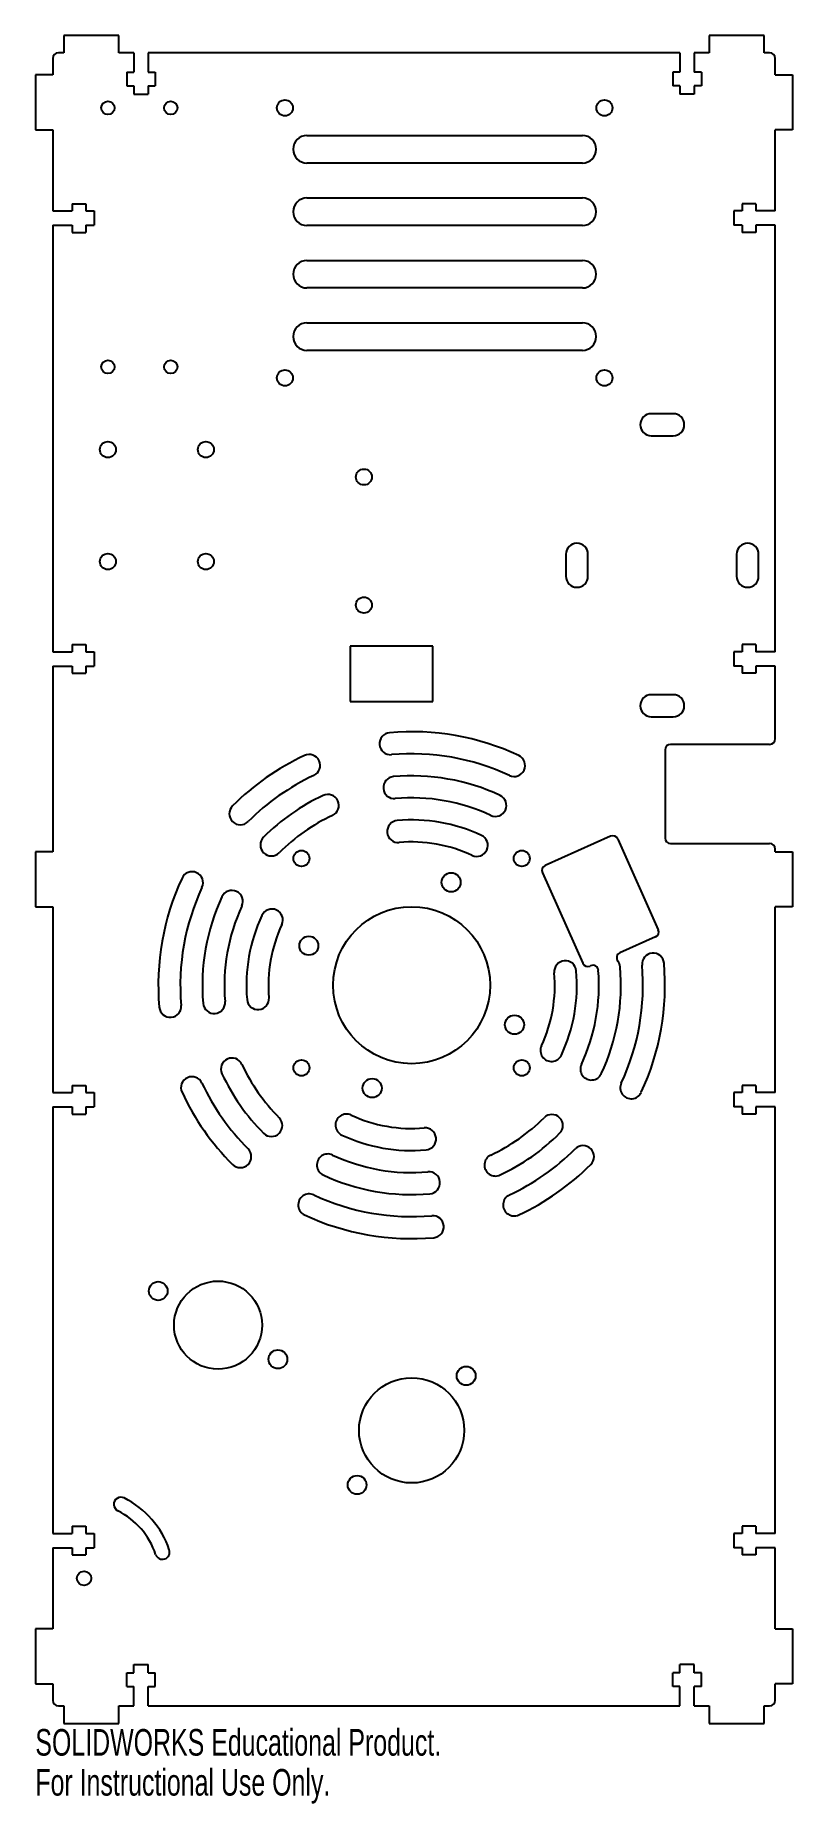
# Model space of a CAD drawing. Header units: millimetres. Extents: x -68 to 69, y -149 to 172.
import ezdxf

# ---------------------------------------------------------------- set-up
doc = ezdxf.new("R2010")
doc.units = ezdxf.units.MM
doc.styles.add('SLDTEXTSTYLE0', font='TXT', dxfattribs={"width": 0.7})

msp = doc.modelspace()

# ---------------------------------------------------------------- linework, layer by layer
at = {"color": 7, "linetype": 'Continuous', "lineweight": 25}
for p, q in [((-53.14, 172.38), (-63.14, 172.38)), ((-63.14, 172.38), (-63.14, 169.21)), ((-53.14, 169.21), (-53.14, 172.38)), ((64, 172.38), (54, 172.38)), ((54, 172.38), (54, 169.21)), ((64, 169.21), (64, 172.38)), ((-65.14, 168.21), (-65.14, 165.21)), ((-63.14, 169.21), (-64.14, 169.21)), ((-50.44, 169.21), (-53.14, 169.21)), ((-50.44, 169.21), (-50.44, 165.71)), ((48.7, 169.21), (-47.84, 169.21)), ((-47.84, 169.21), (-47.84, 165.71)), ((48.7, 169.21), (48.7, 165.71)), ((54, 169.21), (51.3, 169.21)), ((51.3, 169.21), (51.3, 165.71)), ((65, 169.21), (64, 169.21)), ((66, 165.21), (66, 168.21)), ((-65.14, 165.21), (-68.32, 165.21)), ((-68.32, 165.21), (-68.32, 155.21)), ((-51.74, 165.71), (-51.74, 163.21)), ((-51.74, 165.71), (-50.44, 165.71)), ((-47.84, 165.71), (-46.54, 165.71)), ((-46.54, 165.71), (-46.54, 163.21)), ((47.4, 165.71), (47.4, 163.21)), ((48.7, 165.71), (47.4, 165.71)), ((52.6, 165.71), (51.3, 165.71)), ((52.6, 165.71), (52.6, 163.21)), ((66, 165.21), (69.17, 165.21)), ((69.17, 165.21), (69.17, 155.21)), ((-51.74, 163.21), (-50.44, 163.21)), ((-50.44, 163.21), (-50.44, 161.71)), ((-50.44, 161.71), (-47.84, 161.71)), ((-47.84, 163.21), (-46.54, 163.21)), ((-47.84, 163.21), (-47.84, 161.71)), ((48.7, 163.21), (47.4, 163.21)), ((48.7, 163.21), (48.7, 161.71)), ((51.3, 161.71), (48.7, 161.71)), ((52.6, 163.21), (51.3, 163.21)), ((51.3, 163.21), (51.3, 161.71)), ((-68.32, 155.21), (-65.14, 155.21)), ((-65.14, 155.21), (-65.14, 140.51)), ((-19, 154.21), (31, 154.21)), ((66, 140.51), (66, 155.21)), ((69.17, 155.21), (66, 155.21)), ((31, 149.21), (-19, 149.21)), ((-61.64, 141.81), (-61.64, 140.51)), ((-61.64, 141.81), (-59.14, 141.81)), ((-59.14, 141.81), (-59.14, 140.51)), ((-19, 142.87), (31, 142.87)), ((60, 141.81), (60, 140.51)), ((62.5, 141.81), (60, 141.81)), ((62.5, 141.81), (62.5, 140.51)), ((-65.14, 140.51), (-61.64, 140.51)), ((-59.14, 140.51), (-57.64, 140.51)), ((-57.64, 140.51), (-57.64, 137.91)), ((58.5, 140.51), (58.5, 137.91)), ((60, 140.51), (58.5, 140.51)), ((66, 140.51), (62.5, 140.51)), ((-65.14, 137.91), (-61.64, 137.91)), ((-65.14, 137.91), (-65.14, 60.51)), ((-61.64, 137.91), (-61.64, 136.61)), ((-61.64, 136.61), (-59.14, 136.61)), ((-59.14, 137.91), (-57.64, 137.91)), ((-59.14, 137.91), (-59.14, 136.61)), ((31, 137.87), (-19, 137.87)), ((60, 137.91), (58.5, 137.91)), ((60, 137.91), (60, 136.61)), ((62.5, 136.61), (60, 136.61)), ((66, 137.91), (62.5, 137.91)), ((62.5, 137.91), (62.5, 136.61)), ((66, 60.51), (66, 137.91)), ((-19, 131.54), (31, 131.54)), ((31, 126.54), (-19, 126.54)), ((-19, 120.21), (31, 120.21)), ((31, 115.21), (-19, 115.21)), ((47.5, 103.71), (43.5, 103.71)), ((43.5, 99.71), (47.5, 99.71)), ((28, 78.21), (28, 74.21)), ((32, 74.21), (32, 78.21)), ((59, 78.21), (59, 74.21)), ((63, 74.21), (63, 78.21)), ((-61.64, 61.81), (-61.64, 60.51)), ((-61.64, 61.81), (-59.14, 61.81)), ((-59.14, 61.81), (-59.14, 60.51)), ((-11.16, 61.51), (-11.16, 51.51)), ((3.84, 61.51), (-11.16, 61.51)), ((3.84, 51.51), (3.84, 61.51)), ((60, 61.81), (60, 60.51)), ((62.5, 61.81), (60, 61.81)), ((62.5, 61.81), (62.5, 60.51)), ((-65.14, 60.51), (-61.64, 60.51)), ((-65.14, 57.91), (-61.64, 57.91)), ((-65.14, 57.91), (-65.14, 24.21)), ((-61.64, 57.91), (-61.64, 56.61)), ((-59.14, 60.51), (-57.64, 60.51)), ((-59.14, 57.91), (-57.64, 57.91)), ((-59.14, 57.91), (-59.14, 56.61)), ((-57.64, 60.51), (-57.64, 57.91)), ((58.5, 60.51), (58.5, 57.91)), ((60, 60.51), (58.5, 60.51)), ((60, 57.91), (58.5, 57.91)), ((60, 57.91), (60, 56.61)), ((66, 60.51), (62.5, 60.51)), ((66, 57.91), (62.5, 57.91)), ((62.5, 57.91), (62.5, 56.61)), ((66, 44.71), (66, 57.91)), ((-61.64, 56.61), (-59.14, 56.61)), ((62.5, 56.61), (60, 56.61)), ((-11.16, 51.51), (3.84, 51.51)), ((47.5, 52.71), (43.5, 52.71)), ((43.5, 48.71), (47.5, 48.71)), ((46, 42.71), (46, 26.71)), ((65, 43.71), (47, 43.71)), ((36.13, 27.03), (24.25, 21.74)), ((37.45, 26.53), (44.77, 10.08)), ((47, 25.71), (65, 25.71)), ((-65.14, 24.21), (-68.32, 24.21)), ((-68.32, 24.21), (-68.32, 14.21)), ((66, 24.21), (66, 24.71)), ((66, 24.21), (69.17, 24.21)), ((69.17, 24.21), (69.17, 14.21)), ((23.75, 20.42), (31.07, 3.98)), ((-68.32, 14.21), (-65.14, 14.21)), ((-65.14, 14.21), (-65.14, -19.49)), ((66, -19.49), (66, 14.21)), ((69.17, 14.21), (66, 14.21)), ((44.26, 8.76), (37.82, 5.89)), ((32.49, 3.52), (32.39, 3.47)), ((-61.64, -18.19), (-61.64, -19.49)), ((-61.64, -18.19), (-59.14, -18.19)), ((-59.14, -18.19), (-59.14, -19.49)), ((60, -18.19), (60, -19.49)), ((62.5, -18.19), (60, -18.19)), ((62.5, -18.19), (62.5, -19.49)), ((-65.14, -19.49), (-61.64, -19.49)), ((-65.14, -22.09), (-61.64, -22.09)), ((-65.14, -22.09), (-65.14, -99.49)), ((-61.64, -22.09), (-61.64, -23.39)), ((-59.14, -19.49), (-57.64, -19.49)), ((-59.14, -22.09), (-57.64, -22.09)), ((-59.14, -22.09), (-59.14, -23.39)), ((-57.64, -19.49), (-57.64, -22.09)), ((58.5, -19.49), (58.5, -22.09)), ((60, -19.49), (58.5, -19.49)), ((60, -22.09), (58.5, -22.09)), ((60, -22.09), (60, -23.39)), ((66, -19.49), (62.5, -19.49)), ((66, -22.09), (62.5, -22.09)), ((62.5, -22.09), (62.5, -23.39)), ((66, -99.49), (66, -22.09)), ((-61.64, -23.39), (-59.14, -23.39)), ((62.5, -23.39), (60, -23.39)), ((-61.64, -98.19), (-61.64, -99.49)), ((-61.64, -98.19), (-59.14, -98.19)), ((-59.14, -98.19), (-59.14, -99.49)), ((60, -98.19), (60, -99.49)), ((62.5, -98.19), (60, -98.19)), ((62.5, -98.19), (62.5, -99.49)), ((-65.14, -99.49), (-61.64, -99.49)), ((-65.14, -102.09), (-61.64, -102.09)), ((-65.14, -102.09), (-65.14, -116.79)), ((-61.64, -102.09), (-61.64, -103.39)), ((-59.14, -99.49), (-57.64, -99.49)), ((-59.14, -102.09), (-57.64, -102.09)), ((-59.14, -102.09), (-59.14, -103.39)), ((-57.64, -99.49), (-57.64, -102.09)), ((58.5, -99.49), (58.5, -102.09)), ((60, -99.49), (58.5, -99.49)), ((60, -102.09), (58.5, -102.09)), ((60, -102.09), (60, -103.39)), ((66, -99.49), (62.5, -99.49)), ((66, -102.09), (62.5, -102.09)), ((62.5, -102.09), (62.5, -103.39)), ((66, -116.79), (66, -102.09)), ((-61.64, -103.39), (-59.14, -103.39)), ((62.5, -103.39), (60, -103.39)), ((-65.14, -116.79), (-68.32, -116.79)), ((-68.32, -116.79), (-68.32, -126.79)), ((66, -116.79), (69.17, -116.79)), ((69.17, -116.79), (69.17, -126.79)), ((-51.74, -127.29), (-51.74, -124.79)), ((-51.74, -124.79), (-50.44, -124.79)), ((-50.44, -124.79), (-50.44, -123.29)), ((-50.44, -123.29), (-47.84, -123.29)), ((-47.84, -124.79), (-47.84, -123.29)), ((-47.84, -124.79), (-46.54, -124.79)), ((-46.54, -127.29), (-46.54, -124.79)), ((47.4, -127.29), (47.4, -124.79)), ((48.7, -124.79), (47.4, -124.79)), ((48.7, -124.79), (48.7, -123.29)), ((51.3, -123.29), (48.7, -123.29)), ((51.3, -124.79), (51.3, -123.29)), ((52.6, -124.79), (51.3, -124.79)), ((52.6, -127.29), (52.6, -124.79)), ((-68.32, -126.79), (-65.14, -126.79)), ((-65.14, -126.79), (-65.14, -129.79)), ((-51.74, -127.29), (-50.44, -127.29)), ((-50.44, -130.79), (-50.44, -127.29)), ((-47.84, -127.29), (-46.54, -127.29)), ((-47.84, -130.79), (-47.84, -127.29)), ((48.7, -127.29), (47.4, -127.29)), ((48.7, -130.79), (48.7, -127.29)), ((52.6, -127.29), (51.3, -127.29)), ((51.3, -130.79), (51.3, -127.29)), ((66, -129.79), (66, -126.79)), ((69.17, -126.79), (66, -126.79)), ((-64.14, -130.79), (-63.14, -130.79)), ((-63.14, -130.79), (-63.14, -133.97)), ((-53.14, -133.97), (-53.14, -130.79)), ((-53.14, -130.79), (-50.44, -130.79)), ((-47.84, -130.79), (48.7, -130.79)), ((51.3, -130.79), (54, -130.79)), ((54, -130.79), (54, -133.97)), ((64, -133.97), (64, -130.79)), ((64, -130.79), (65, -130.79)), ((-63.14, -133.97), (-53.14, -133.97)), ((54, -133.97), (64, -133.97))]:
    msp.add_line(p, q, dxfattribs=at)
for centre, radius in [((-23, 159.21), 1.45), ((35, 159.21), 1.45), ((-55.14, 159.21), 1.2), ((-43.74, 159.21), 1.2), ((-55.14, 112.21), 1.2), ((-43.74, 112.21), 1.2), ((-23, 110.21), 1.45), ((35, 110.21), 1.45), ((-55.14, 97.21), 1.45), ((-37.36, 97.21), 1.45), ((-8.66, 92.23), 1.45), ((-55.14, 76.89), 1.45), ((-37.36, 76.89), 1.45), ((-8.66, 68.98), 1.45), ((-20, 23), 1.45), ((20, 23), 1.45), ((7.17, 18.67), 1.73), ((0, 0), 14.25), ((-18.67, 7.17), 1.72), ((18.67, -7.17), 1.73), ((-20, -15), 1.45), ((20, -15), 1.45), ((-7.17, -18.67), 1.73), ((-46.01, -55.5), 1.7), ((-35.14, -61.69), 7.99), ((-24.28, -67.88), 1.7), ((9.9, -70.89), 1.7), ((0, -80.79), 9.55), ((-9.9, -90.69), 1.7), ((-59.47, -107.64), 1.3)]:
    msp.add_circle(centre, radius, dxfattribs=at)
for centre, radius, start, end in [((-64.14, 168.21), 1, 90, 180), ((65, 168.21), 1, 0, 90), ((-19, 151.71), 2.5, 90, 270), ((31, 151.71), 2.5, 270, 90), ((-19, 140.37), 2.5, 90, 270), ((31, 140.37), 2.5, 270, 90), ((-19, 129.04), 2.5, 90, 270), ((31, 129.04), 2.5, 270, 90), ((-19, 117.71), 2.5, 90, 270), ((31, 117.71), 2.5, 270, 90), ((43.5, 101.71), 2, 90, 270), ((47.5, 101.71), 2, 270, 90), ((30, 78.21), 2, 0, 180), ((61, 78.21), 2, 0, 180), ((30, 74.21), 2, 180, 0), ((61, 74.21), 2, 180, 0), ((43.5, 50.71), 2, 90, 270), ((47.5, 50.71), 2, 270, 90), ((-3.83, 43.83), 2, 95, 275), ((0, 0), 46, 65, 95), ((-18.6, 39.88), 2, 295, 115), ((0, 0), 42, 65, 95), ((47, 42.71), 1, 90, 180), ((65, 44.71), 1, 270, 0), ((0, 0), 46, 115, 135), ((18.6, 39.88), 2, 245, 65), ((0, 0), 42, 115, 135), ((-3.14, 35.86), 2, 95, 275), ((0, 0), 38, 65, 95), ((-31.11, 31.11), 2, 135, 315), ((0, 0), 38, 115, 135), ((-15.21, 32.63), 2, 295, 115), ((0, 0), 34, 65, 95), ((15.21, 32.63), 2, 245, 65), ((0, 0), 34, 115, 135), ((-2.44, 27.89), 2, 95, 275), ((0, 0), 30, 65, 95), ((-25.46, 25.46), 2, 135, 315), ((0, 0), 26, 65, 95), ((11.83, 25.38), 2, 245, 65), ((36.54, 26.12), 1, 24, 114), ((47, 26.71), 1, 180, 270), ((65, 24.71), 1, 0, 90), ((0, 0), 46, 155, 185), ((-39.88, 18.6), 2, 335, 155), ((24.66, 20.83), 1, 114, 204), ((0, 0), 42, 155, 185), ((0, 0), 38, 155, 185), ((-32.63, 15.21), 2, 335, 155), ((0, 0), 34, 155, 185), ((-25.38, 11.83), 2, 335, 155), ((0, 0), 30, 155, 185), ((0, 0), 26, 155, 185), ((43.86, 9.67), 1, 294, 24), ((27.89, 2.44), 2, 5, 185), ((31.98, 4.39), 1, 204, 294), ((32.9, 2.61), 1, 4.5288, 114), ((0, 0), 38, 335, 5), ((38.23, 4.98), 1, 114, 217.8955), ((35.86, 3.14), 2, 5, 37.8955), ((0, 0), 42, 335, 5), ((0, 0), 46, 335, 5), ((43.83, 3.83), 2, 5, 185), ((0, 0), 26, 335, 5), ((0, 0), 30, 335, 5), ((0, 0), 34, 335, 4.5288), ((-35.86, -3.14), 2, 185, 5), ((-27.89, -2.44), 2, 185, 5), ((-43.83, -3.83), 2, 185, 5), ((25.38, -11.83), 2, 155, 335), ((-32.63, -15.21), 2, 25, 205), ((0, 0), 34, 205, 225), ((32.63, -15.21), 2, 155, 335), ((-39.88, -18.6), 2, 25, 205), ((0, 0), 42, 205, 225), ((0, 0), 38, 205, 225), ((39.88, -18.6), 2, 155, 335), ((0, 0), 46, 205, 225), ((-25.46, -25.46), 2, 225, 45), ((-11.83, -25.38), 2, 65, 245), ((0, 0), 26, 245, 275), ((0, 0), 34, 295, 315), ((25.46, -25.46), 2, 315, 135), ((0, 0), 30, 245, 275), ((2.44, -27.89), 2, 275, 95), ((0, 0), 38, 295, 315), ((-31.11, -31.11), 2, 225, 45), ((-15.21, -32.63), 2, 65, 245), ((0, 0), 34, 245, 275), ((15.21, -32.63), 2, 115, 295), ((0, 0), 42, 295, 315), ((31.11, -31.11), 2, 315, 135), ((0, 0), 38, 245, 275), ((3.14, -35.86), 2, 275, 95), ((0, 0), 46, 295, 315), ((-18.6, -39.88), 2, 65, 245), ((0, 0), 42, 245, 275), ((18.6, -39.88), 2, 115, 295), ((0, 0), 46, 245, 275), ((3.83, -43.83), 2, 275, 95), ((-52.77, -94.22), 1.3, 63.4873, 243.4873), ((-59.47, -107.64), 16.3, 18.4873, 63.4873), ((-59.47, -107.64), 13.7, 18.4873, 63.4873), ((-45.24, -102.89), 1.3, 198.4873, 18.4873), ((-64.14, -129.79), 1, 180, 270), ((65, -129.79), 1, 270, 0)]:
    msp.add_arc(centre, radius, start, end, dxfattribs=at)

# ---------------------------------------------------------------- texts
at = {"color": 7, "linetype": 'Continuous', "char_height": 4.8336, "attachment_point": 1, "style": 'SLDTEXTSTYLE0'}
for s, insert in [('SOLIDWORKS Educational Product.', (-68.32, -134.99)), ('For Instructional Use Only.', (-68.32, -142.24))]:
    msp.add_mtext(s, dxfattribs=dict(at, insert=insert))

doc.saveas('drawing.dxf')
